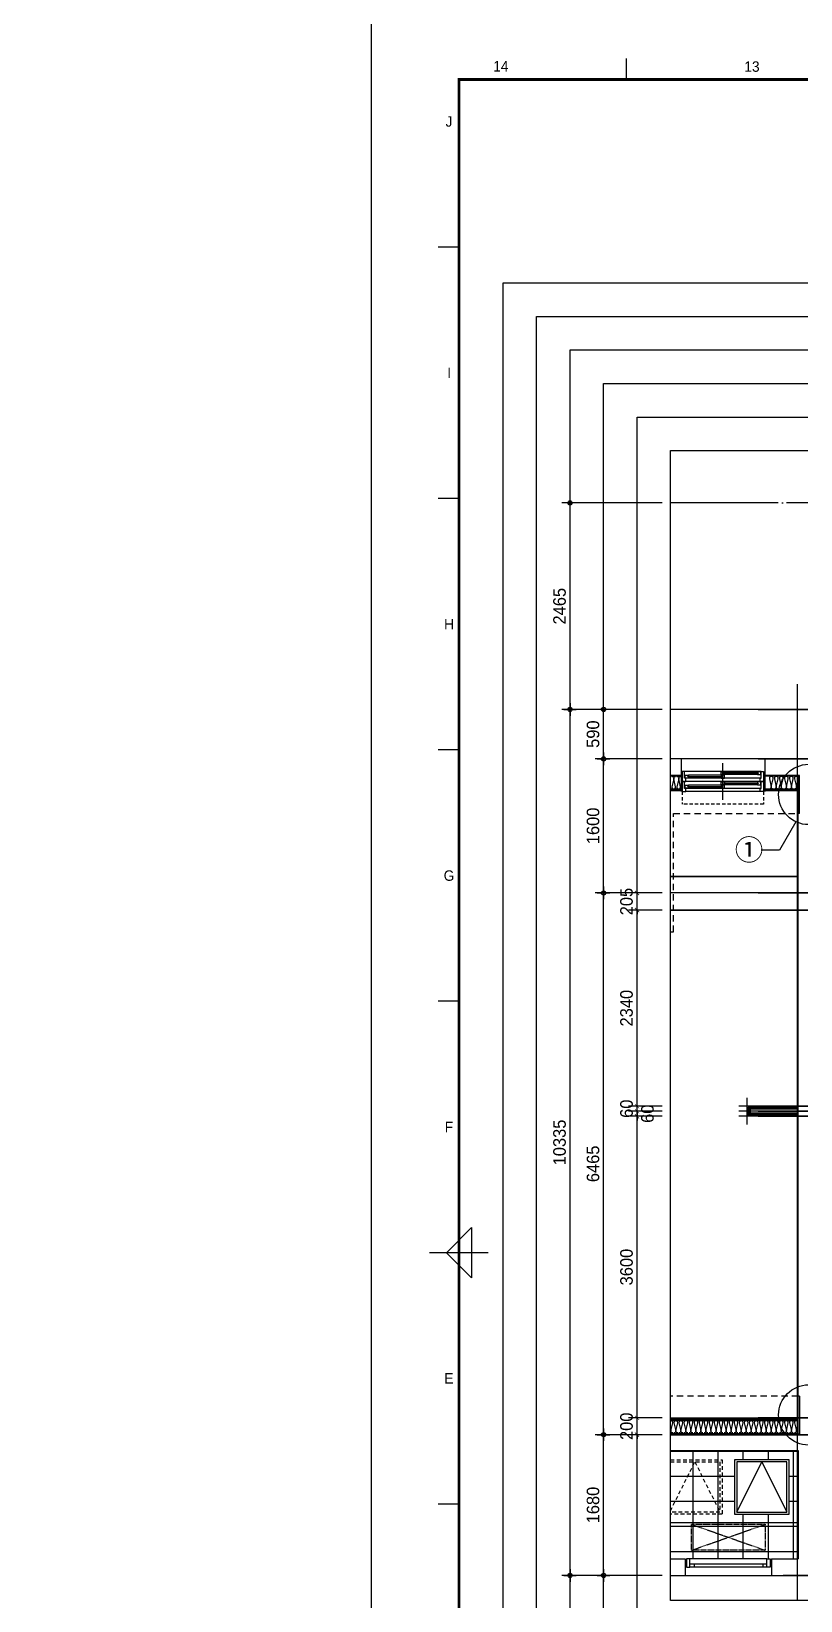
# Model space of a CAD drawing. Header units: millimetres. Extents: x -24416 to 92204, y -190080 to 23760.
# Drawn here: x 46097 to 55285, y -149682 to -130955 of the extents above; entities that cross this region are included whole.
import ezdxf
from ezdxf.enums import TextEntityAlignment as Align
from ezdxf.xclip import XClip

# ---------------------------------------------------------------- set-up
doc = ezdxf.new("R2010")
doc.units = ezdxf.units.MM
doc.header["$LTSCALE"] = 50
doc.header["$XCLIPFRAME"] = 0
for name, pattern in [('AUDIT_D_220706163347-0', [0]), ('CEN', [62, 60, -1, 0, -1]), ('H', [1.3, 0.8, -0.5]), ('HD', [2.5, 1.5, -1]), ('HID', [2.5, 1.5, -1]), ('HIDDEN', [2, 1, -1]), ('xr-101_102동-2F$0$HID', [2.3, 1.5, -0.8])]:
    doc.linetypes.add(name, pattern=pattern)
doc.layers.get('defpoints').update_dxf_attribs({"color": 139})
for name, color, linetype in [('A-ELE8', 8, 'Continuous'), ('A-STEEL', 4, 'Continuous'), ('AA-BORD-FORM', 7, 'Continuous'), ('AA-BORD-TEXT', 3, 'Continuous'), ('AA-XXXX-DIMS', 7, 'Continuous'), ('AA-XXXX-TEXT#LEV', 3, 'Continuous'), ('ARDM', 7, 'Continuous'), ('CEN_CON', 1, 'CEN'), ('CEN_WALL', 12, 'CEN'), ('CONC', 2, 'Continuous'), ('dan1', 7, 'HID'), ('DIM', 7, 'AUDIT_D_220706163347-0'), ('DOOR', 4, 'Continuous'), ('ELE3_CON', 7, 'Continuous'), ('ELEV-ER', 4, 'Continuous'), ('ETC', 6, 'Continuous'), ('INS', 252, 'Continuous'), ('STAIR', 4, 'Continuous'), ('TEXT', 3, 'Continuous'), ('WAL_DRY', 7, 'Continuous'), ('WID', 4, 'Continuous'), ('WIN', 4, 'Continuous'), ('xr-101_102동-2F$0$AA-DWXM-DOOR(PS점검구)', 4, 'xr-101_102동-2F$0$HID'), ('논슬립', 251, 'Continuous'), ('바닥타일', 8, 'Continuous'), ('실명박스', 7, 'AUDIT_D_220706163347-0'), ('점형블럭', 252, 'Continuous'), ('커튼박스', 6, 'Continuous'), ('확장', 8, 'HIDDEN')]:
    doc.layers.add(name, color=color, linetype=linetype)
for name, color, linetype, plot in [('Def-PrintX', 147, 'Continuous', False), ('Defpoint', 135, 'Continuous', False), ('MC', 135, 'Continuous', False), ('xr-101_102동-2F$0$DEFPOINT', 231, 'Continuous', False)]:
    doc.layers.add(name, color=color, linetype=linetype, plot=plot)
doc.styles.add('HAUD01', font='Dotum.ttf')
doc.styles.add('HAUD02', font='Dotum.ttf', dxfattribs={"width": 0.8})
doc.styles.get("Standard").update_dxf_attribs({"font": 'txt', "bigfont": 'whgtxt.shx'})
doc.styles.add('xr-101_102동-2F$0$HAUD01', font='Dotum.ttf')
doc.styles.add('돋움', font='Dotum.ttf')
doc.styles.add('맑은고딕', font='malgun.ttf', dxfattribs={"width": 0.9})
doc.dimstyles.new('DIM-50', dxfattribs={"dimscale": 50, "dimtxt": 3, "dimasz": 1, "dimexe": 2, "dimexo": 2, "dimgap": 1, "dimtad": 1, "dimdec": 0, "dimzin": 0, "dimdsep": 46, "dimtxsty": '맑은고딕', "dimblk1": 'DIMDOT', "dimblk2": 'DIMDOT', "dimsah": 1, "dimcen": 0.09, "dimdle": 2, "dimclrd": 7, "dimclre": 7, "dimclrt": 3, "dimadec": 0, "dimazin": 0, "dimtfac": 1, "dimtdec": 0, "dimtix": 1, "dimtmove": 2, "dimatfit": 3, "dimldrblk": 'DIMDOT', "dimfxl": 1, "dimtolj": 1, "dimtzin": 0, "dimarcsym": 0})
doc.dimstyles.new('MCDIM-50', dxfattribs={"dimscale": 50, "dimtxt": 3, "dimasz": 1, "dimexe": 2, "dimexo": 2, "dimgap": 1, "dimtad": 1, "dimdec": 0, "dimzin": 0, "dimdsep": 46, "dimtxsty": '맑은고딕', "dimblk1": 'ARCHTICK', "dimblk2": 'ARCHTICK', "dimsah": 1, "dimcen": 0.09, "dimdle": 2, "dimclrd": 7, "dimclre": 7, "dimclrt": 3, "dimadec": 0, "dimazin": 0, "dimtfac": 1, "dimtdec": 0, "dimtix": 1, "dimtmove": 2, "dimatfit": 3, "dimldrblk": 'ARCHTICK', "dimfxl": 1, "dimtolj": 1, "dimtzin": 0, "dimarcsym": 0})

# ---------------------------------------------------------------- blocks, each defined once
blk = doc.blocks.new('XR-FORM 청주월명')
at = {"layer": 'AA-BORD-FORM', "color": 2}
for p, q in [((61, 577), (61, 582)), ((21, 537), (16, 537)), ((21, 477), (16, 477)), ((21, 417), (16, 417)), ((21, 357), (16, 357)), ((28, 297), (14, 297)), ((21, 237), (16, 237))]:
    blk.add_line(p, q, dxfattribs=at)
at = {"layer": 'AA-BORD-FORM', "color": 1}
blk.add_lwpolyline([(0, 0), (841, 0), (841, 594), (0, 594)], close=True, dxfattribs=at)
at = {"layer": 'AA-BORD-FORM', "color": 2, "const_width": 0.682}
blk.add_lwpolyline([(21, 17), (21, 577), (821, 577), (821, 17)], close=True, dxfattribs=at)
at = {"layer": 'AA-BORD-FORM', "color": 2}
blk.add_lwpolyline([(24, 291), (18, 297), (24, 303)], close=True, dxfattribs=at)
at = {"layer": 'AA-BORD-TEXT', "color": 7, "style": 'HAUD01'}
for s, p in [('14', (31, 580.17)), ('13', (91, 580.1)), ('J', (18.63, 567)), ('I', (18.67, 507)), ('H', (18.63, 447)), ('G', (18.63, 387)), ('F', (18.61, 327)), ('E', (18.61, 267))]:
    blk.add_text(s, height=2.5, dxfattribs=at).set_placement(p, align=Align.MIDDLE_CENTER)
blk = doc.blocks.new('FSD 계단문 1100')
at = {"layer": 'DOOR'}
for p, q in [((25, 100), (25, 1150)), ((0, 100), (0, 0)), ((25, 100), (0, 100)), ((0, 0), (0, 100)), ((0, 0), (25, 0)), ((55, 100), (25, 100)), ((25, 70), (25, 100)), ((45, 70), (25, 70)), ((45, 30), (25, 0)), ((45, 30), (45, 70)), ((1075, 70), (1055, 70)), ((1055, 70), (1055, 30)), ((1055, 30), (1075, 0)), ((1100, 100), (1075, 100)), ((1075, 100), (1075, 70)), ((1075, 0), (1100, 0)), ((1100, 0), (1100, 100))]:
    blk.add_line(p, q, dxfattribs=at)
at = {"layer": 'DOOR', "color": 8}
for p, q in [((1055, 70), (45, 70)), ((1075, 100), (55, 100))]:
    blk.add_line(p, q, dxfattribs=at)
at = {"layer": 'DOOR'}
blk.add_lwpolyline([(55, 100), (55, 1150), (25, 1150)], dxfattribs=at)
at = {"layer": 'DOOR', "color": 8}
blk.add_arc((23, 98), 1052, 0.0932, 89.9068, dxfattribs=at)
at = {"layer": 'Def-PrintX'}
blk.add_text('FSD 계단문 1100', height=30, dxfattribs=at).set_placement((560, 44), align=Align.MIDDLE)
blk = doc.blocks.new('AW 1000')
at = {"layer": 'defpoints'}
for p, q in [((-10, 150), (-10, 0)), ((1010, 150), (1010, 0))]:
    blk.add_line(p, q, dxfattribs=at)
at = {"layer": 'WIN', "color": 8}
for p, q in [((30, 150), (970, 150)), ((30, 0), (970, 0))]:
    blk.add_line(p, q, dxfattribs=at)
at = {"layer": 'WIN'}
for p, q in [((30, 87), (970, 87)), ((30, 63), (970, 63))]:
    blk.add_line(p, q, dxfattribs=at)
for points in [[(30, 0), (0, 0), (0, 150), (30, 150)], [(1000, 0), (970, 0), (970, 150), (1000, 150)]]:
    blk.add_lwpolyline(points, close=True, dxfattribs=at)
at = {"layer": 'Def-PrintX'}
blk.add_text('AW 1000', height=30, dxfattribs=at).set_placement((128, 28), align=Align.MIDDLE)
blk = doc.blocks.new('STA-1')
at = {"layer": 'STAIR'}
for p, q in [((-3120, -1210), (-3120, 0)), ((-2860, -1210), (-2860, 0)), ((-2600, -1210), (-2600, 0)), ((-2340, -1210), (-2340, 0)), ((-2080, -1210), (-2080, 0)), ((-1820, -1210), (-1820, 0)), ((-1560, -1210), (-1560, 0)), ((-1300, -1210), (-1300, 0)), ((-3120, -605), (-600, -605)), ((-600, -1995), (-600, -605)), ((-3120, -1275), (-3120, -1260)), ((-3120, -1275), (-3120, -1260)), ((-2860, -1275), (-2860, -1260)), ((-2600, -1275), (-2600, -1260)), ((-2340, -1275), (-2340, -1260)), ((-2080, -1275), (-2080, -1260)), ((-1820, -1275), (-1820, -1260)), ((-1560, -1275), (-1560, -1260)), ((-1300, -1275), (-1300, -1260)), ((-3120, -1340), (-3120, -1325)), ((-3120, -1340), (-3120, -1325)), ((-3120, -2600), (-3120, -1390)), ((-2860, -1340), (-2860, -1325)), ((-2860, -2600), (-2860, -1390)), ((-2600, -1340), (-2600, -1325)), ((-2600, -2600), (-2600, -1390)), ((-2340, -1340), (-2340, -1325)), ((-2340, -2600), (-2340, -1390)), ((-2080, -1340), (-2080, -1325)), ((-2080, -2600), (-2080, -1390)), ((-1820, -1340), (-1820, -1325)), ((-1820, -2600), (-1820, -1390)), ((-1560, -1340), (-1560, -1325)), ((-1560, -2600), (-1560, -1390)), ((-1300, -1340), (-1300, -1325)), ((-1300, -2600), (-1300, -1390)), ((-3120, -1995), (-2080, -1995)), ((-1820, -1995), (-600, -1995))]:
    blk.add_line(p, q, dxfattribs=at)
for points in [[(-1200, -1390), (-1200, -1210), (-3220, -1210), (-3220, -1390)], [(-1250, -1340), (-1250, -1260), (-3170, -1260), (-3170, -1340)], [(-1300, -1325), (-1300, -1275), (-3120, -1275), (-3120, -1325)], [(-2080, -1995), (-2148, -1910), (-2148, -1942), (-2087, -1995), (-2148, -2048), (-2148, -2080)], [(-1820, -1995), (-1752, -1910), (-1752, -1942), (-1813, -1995), (-1752, -2048), (-1752, -2080)]]:
    blk.add_lwpolyline(points, close=True, dxfattribs=at)
blk.add_lwpolyline([(-2157, -2768), (-1956, -2019), (-2000, -2008), (-1900, -1982), (-1944, -1971), (-1743, -1222)], dxfattribs=at)
for centre in [(-3120, -605), (-3120, -1995)]:
    blk.add_circle(centre, 50, dxfattribs=at)
at = {"layer": '논슬립'}
for points in [[(-3120, -100), (-3170, -100), (-3170, -1110), (-3120, -1110)], [(-2860, -100), (-2910, -100), (-2910, -1110), (-2860, -1110)], [(-2600, -100), (-2650, -100), (-2650, -1110), (-2600, -1110)], [(-2340, -100), (-2390, -100), (-2390, -1110), (-2340, -1110)], [(-2080, -100), (-2130, -100), (-2130, -1110), (-2080, -1110)], [(-1820, -100), (-1870, -100), (-1870, -1110), (-1820, -1110)], [(-1560, -100), (-1610, -100), (-1610, -1110), (-1560, -1110)], [(-1300, -100), (-1350, -100), (-1350, -1110), (-1300, -1110)], [(-3120, -2500), (-3070, -2500), (-3070, -1490), (-3120, -1490)], [(-2860, -2500), (-2810, -2500), (-2810, -1490), (-2860, -1490)], [(-2600, -2500), (-2550, -2500), (-2550, -1490), (-2600, -1490)], [(-2340, -2500), (-2290, -2500), (-2290, -1490), (-2340, -1490)], [(-2080, -2500), (-2030, -2500), (-2030, -1490), (-2080, -1490)], [(-1820, -2500), (-1770, -2500), (-1770, -1490), (-1820, -1490)], [(-1560, -2500), (-1510, -2500), (-1510, -1490), (-1560, -1490)], [(-1300, -2500), (-1250, -2500), (-1250, -1490), (-1300, -1490)]]:
    blk.add_lwpolyline(points, dxfattribs=at)
blk = doc.blocks.new('ELE_17(비진입)')
at = {"layer": 'CONC', "extrusion": (0, 0, -1)}
for p, q in [((-570, -992), (-570, -1042)), ((570, -992), (570, -1042))]:
    blk.add_line(p, q, dxfattribs=at)
at = {"layer": 'defpoints'}
blk.add_lwpolyline([(-1350, 1558), (1350, 1558), (1350, -992), (-1350, -992)], close=True, dxfattribs=at)
at = {"layer": 'ELEV-ER', "color": 1, "extrusion": (0, 0, -1)}
for p, q in [((0, 1230), (0, -1227)), ((700, 1039), (-700, 1039)), ((-1150, 0), (1150, 0))]:
    blk.add_line(p, q, dxfattribs=at)
at = {"layer": 'ELEV-ER', "extrusion": (0, 0, -1)}
for p, q in [((-550, 1014), (-550, 1064)), ((-550, 1014), (-550, 1064)), ((-475, 1064), (-525, 1064)), ((-525, 1064), (-525, 1014)), ((-475, 1064), (-525, 1064)), ((-525, 1064), (-525, 1014)), ((-525, 1014), (-475, 1014)), ((-525, 1014), (-475, 1014)), ((-500, 964), (-500, 1114)), ((-500, 1114), (500, 1114)), ((500, 964), (-500, 964)), ((-475, 1014), (-475, 1064)), ((-475, 1014), (-475, 1064)), ((475, 1014), (475, 1064)), ((475, 1064), (525, 1064)), ((525, 1014), (475, 1014)), ((500, 1114), (500, 964)), ((525, 1064), (525, 1014)), ((550, 1014), (550, 1064)), ((-950, -899), (900, 851)), ((950, -899), (-900, 851)), ((-1105, 50), (-1105, -50)), ((-1005, 50), (-1005, -50)), ((1005, 50), (1005, -50)), ((1105, 50), (1105, -50)), ((-560, -819), (-560, -699)), ((-500, -699), (-500, -819)), ((500, -819), (500, -699)), ((560, -699), (560, -819)), ((-500, -819), (-560, -819)), ((-560, -819), (-500, -819)), ((560, -819), (500, -819)), ((-570, -992), (-545, -992)), ((-570, -1042), (-555, -1042)), ((-515, -992), (515, -992)), ((-515, -1042), (515, -1042)), ((545, -992), (570, -992)), ((555, -1042), (570, -1042))]:
    blk.add_line(p, q, dxfattribs=at)
for points in [[(950, 901), (950, -899), (-950, -899), (-950, 901)], [(542, -995), (518, -995), (518, -1039), (542, -1039), (542, -1027), (545, -1027), (545, -1042), (515, -1042), (515, -992), (545, -992), (545, -1007), (542, -1007)], [(-542, -995), (-518, -995), (-518, -1039), (-542, -1039), (-542, -1027), (-545, -1027), (-545, -1042), (-515, -1042), (-515, -992), (-545, -992), (-545, -1007), (-542, -1007)]]:
    blk.add_lwpolyline(points, close=True, dxfattribs=at)
blk.add_lwpolyline([(-500, -699), (-900, -699), (-900, 851), (900, 851), (900, -699), (500, -699)], dxfattribs=at)
at = {"layer": 'ELEV-ER'}
for points in [[(-550, -876), (550, -876), (550, -836), (-550, -836)], [(-550, -961), (550, -961), (550, -921), (-550, -921)], [(-555, -1042), (-545, -1042), (-545, -1032), (-555, -1032)], [(555, -1042), (545, -1042), (545, -1032), (555, -1032)]]:
    blk.add_lwpolyline(points, close=True, dxfattribs=at)
at = {"layer": 'defpoints', "extrusion": (0, 0, -1), "style": '맑은고딕', "text_generation_flag": 2, "width": 0.6}
blk.add_text('ELEV-18인승', height=150, dxfattribs=at).set_placement((0, 801), align=Align.TOP_CENTER)
blk = doc.blocks.new('점형블럭 300x300')
at = {"layer": '점형블럭'}
for p, q in [((-150, 150), (-150, -150)), ((150, 150), (-150, 150)), ((150, 150), (150, -150)), ((150, -150), (-150, -150))]:
    blk.add_line(p, q, dxfattribs=at)
for centre in [(-120, 120), (-120, 72), (-120, 24), (-72, 120), (-72, 72), (-72, 24), (-24, 120), (-24, 72), (-24, 24), (24, 120), (24, 72), (24, 24), (72, 120), (72, 72), (72, 24), (120, 120), (120, 72), (120, 24), (-120, -24), (-120, -72), (-120, -120), (-72, -24), (-72, -72), (-72, -120), (-24, -24), (-24, -72), (-24, -120), (24, -24), (24, -72), (24, -120), (72, -24), (72, -72), (72, -120), (120, -24), (120, -72), (120, -120)]:
    blk.add_circle(centre, 20, dxfattribs=at)
blk = doc.blocks.new('AW 900')
at = {"layer": 'defpoints'}
for p, q in [((-150, 920), (0, 920)), ((-150, 0), (0, 0))]:
    blk.add_line(p, q, dxfattribs=at)
at = {"layer": 'WIN', "color": 8}
for p, q in [((-150, 40), (-150, 880)), ((0, 40), (0, 880))]:
    blk.add_line(p, q, dxfattribs=at)
at = {"layer": 'WIN'}
for p, q in [((-87, 40), (-87, 880)), ((-63, 40), (-63, 880))]:
    blk.add_line(p, q, dxfattribs=at)
for points in [[(0, 910), (0, 880), (-150, 880), (-150, 910)], [(0, 40), (0, 10), (-150, 10), (-150, 40)]]:
    blk.add_lwpolyline(points, close=True, dxfattribs=at)
at = {"layer": 'Def-PrintX'}
blk.add_text('AW 900', height=30, rotation=90, dxfattribs=at).set_placement((-28, 138), align=Align.MIDDLE)
blk = doc.blocks.new('A$C6A5147ED')
at = {"layer": 'WID', "color": 9}
for p, q in [((40, 100), (260, 100)), ((40, 0), (260, 0))]:
    blk.add_line(p, q, dxfattribs=at)
at = {"layer": 'WID'}
for p, q in [((40, 80), (260, 80)), ((40, 20), (260, 20))]:
    blk.add_line(p, q, dxfattribs=at)
at = {"layer": 'WID', "color": 6, "elevation": 0}
for points in [[(0, 0), (40, 0), (40, 100), (0, 100)], [(300, 0), (260, 0), (260, 100), (300, 100)]]:
    blk.add_lwpolyline(points, close=True, dxfattribs=at)
blk = doc.blocks.new('A$C38A1636F')
at = {"layer": 'xr-101_102동-2F$0$AA-DWXM-DOOR(PS점검구)'}
for p, q in [((225, 0), (-225, 0)), ((-225, -30), (225, -30))]:
    blk.add_line(p, q, dxfattribs=at)
for points in [[(-250, 0), (-225, 0), (-225, -30), (-250, -30)], [(250, 0), (225, 0), (225, -30), (250, -30)], [(-210, -146), (-217, -117), (217, -1), (225, -30)]]:
    blk.add_lwpolyline(points, close=True, dxfattribs=at)
blk.add_arc((385, -21), 610, 180.8182, 189.0705, dxfattribs=at)
at = {"layer": 'xr-101_102동-2F$0$DEFPOINT', "style": 'xr-101_102동-2F$0$HAUD01'}
blk.add_text('500x1000', height=30, rotation=180, dxfattribs=at).set_placement((-3, 19), align=Align.MIDDLE_CENTER)
blk = doc.blocks.new('CO-106-MF', base_point=(321578, -11663))
at = {"layer": 'A-STEEL'}
for p, q in [((323418, -11663), (323418, -9113)), ((323448, -10033), (323448, -9113)), ((327628, -10033), (327628, -9113)), ((327658, -10063), (327658, -9113)), ((352678, -11663), (352678, -9113)), ((352708, -10033), (352708, -9113)), ((356888, -10033), (356888, -9113)), ((356918, -10063), (356918, -9113)), ((329458, -10063), (329458, -9213)), ((329488, -10033), (329488, -9213)), ((331858, -10033), (331858, -9213)), ((331888, -11663), (331888, -9213)), ((358718, -10063), (358718, -9213)), ((358748, -10033), (358748, -9213)), ((361118, -10033), (361118, -9213)), ((361148, -11663), (361148, -9213)), ((323448, -10033), (327628, -10033)), ((323448, -10063), (327658, -10063)), ((323448, -11663), (323448, -10063)), ((331858, -10063), (329458, -10063)), ((331858, -10033), (329488, -10033)), ((331858, -11663), (331858, -10063)), ((352708, -10033), (356888, -10033)), ((352708, -10063), (356918, -10063)), ((352708, -11663), (352708, -10063)), ((361118, -10063), (358718, -10063)), ((361118, -10033), (358748, -10033)), ((361118, -11663), (361118, -10063))]:
    blk.add_line(p, q, dxfattribs=at)
at = {"layer": 'CEN_CON'}
for p, q in [((332508, -6138), (321958, -6138)), ((322083, -9113), (322083, -6013)), ((327533, -9113), (327533, -6013)), ((329583, -6013), (329583, -9213)), ((332383, -9213), (332383, -6013)), ((361768, -6138), (351218, -6138)), ((351343, -9113), (351343, -6013)), ((356793, -9113), (356793, -6013)), ((358843, -6013), (358843, -9213)), ((361643, -9213), (361643, -6013)), ((332258, -8728), (333398, -8728)), ((361518, -8728), (362658, -8728)), ((327658, -8988), (321958, -8988)), ((323433, -11663), (323433, -8988)), ((327643, -10063), (327643, -8988)), ((356918, -8988), (351218, -8988)), ((352693, -11663), (352693, -8988)), ((356903, -10063), (356903, -8988)), ((329458, -9088), (332508, -9088)), ((329473, -10063), (329473, -9088)), ((331873, -11663), (331873, -9088)), ((358718, -9088), (361768, -9088)), ((358733, -10063), (358733, -9088)), ((361133, -11663), (361133, -9088)), ((323418, -10048), (327658, -10048)), ((331888, -10048), (329458, -10048)), ((352678, -10048), (356918, -10048)), ((361148, -10048), (358718, -10048))]:
    blk.add_line(p, q, dxfattribs=at)
at = {"layer": 'CONC'}
for p, q in [((321958, -8603), (321958, -6013)), ((322408, -6013), (321958, -6013)), ((322408, -6013), (322408, -6263)), ((323328, -6013), (323328, -6263)), ((328048, -6013), (323328, -6013)), ((328048, -6013), (328048, -6263)), ((332508, -6013), (329068, -6013)), ((329068, -6013), (329068, -6263)), ((332508, -8603), (332508, -6013)), ((351218, -8603), (351218, -6013)), ((351668, -6013), (351218, -6013)), ((351668, -6013), (351668, -6263)), ((352588, -6013), (352588, -6263)), ((357308, -6013), (352588, -6013)), ((357308, -6013), (357308, -6263)), ((361768, -6013), (358328, -6013)), ((358328, -6013), (358328, -6263)), ((361768, -8603), (361768, -6013)), ((322208, -8863), (322208, -6263)), ((322408, -6263), (322208, -6263)), ((327408, -6263), (323328, -6263)), ((327408, -7743), (327408, -6263)), ((327658, -7743), (327658, -6263)), ((328048, -6263), (327658, -6263)), ((329068, -6263), (329458, -6263)), ((329458, -6263), (329458, -6993)), ((329708, -7043), (329708, -6263)), ((329708, -6263), (332258, -6263)), ((332258, -6263), (332258, -8963)), ((351468, -8863), (351468, -6263)), ((351668, -6263), (351468, -6263)), ((356668, -6263), (352588, -6263)), ((356668, -7743), (356668, -6263)), ((356918, -7743), (356918, -6263)), ((357308, -6263), (356918, -6263)), ((358328, -6263), (358718, -6263)), ((358718, -6263), (358718, -6993)), ((358968, -7043), (358968, -6263)), ((358968, -6263), (361518, -6263)), ((361518, -6263), (361518, -8963)), ((329658, -7043), (329458, -6993)), ((358918, -7043), (358718, -6993)), ((327658, -7743), (327408, -7743)), ((356918, -7743), (356668, -7743)), ((329658, -8183), (329458, -8233)), ((329458, -8233), (329458, -9213)), ((329708, -8963), (329708, -8183)), ((358918, -8183), (358718, -8233)), ((358718, -8233), (358718, -9213)), ((358968, -8963), (358968, -8183)), ((333098, -8603), (332508, -8603)), ((362358, -8603), (361768, -8603)), ((327658, -8863), (322208, -8863)), ((327658, -9113), (327658, -8863)), ((332258, -8963), (329708, -8963)), ((332508, -9213), (332508, -8853)), ((332508, -8853), (333098, -8853)), ((356918, -8863), (351468, -8863)), ((356918, -9113), (356918, -8863)), ((361518, -8963), (358968, -8963)), ((361768, -9213), (361768, -8853)), ((361768, -8853), (362358, -8853)), ((327658, -9113), (322208, -9113)), ((356918, -9113), (351468, -9113)), ((329458, -9213), (332508, -9213)), ((358718, -9213), (361768, -9213))]:
    blk.add_line(p, q, dxfattribs=at)
at = {"layer": 'ELE3_CON'}
for p, q in [((357308, -6013), (358328, -6013)), ((322408, -6263), (323328, -6263)), ((328048, -6263), (329068, -6263)), ((351668, -6263), (352588, -6263)), ((357308, -6263), (358328, -6263))]:
    blk.add_line(p, q, dxfattribs=at)
at = {"layer": 'WID', "color": 6}
for p, q in [((329458, -6363), (329708, -6363)), ((358718, -6363), (358968, -6363)), ((329708, -6683), (329458, -6683)), ((358968, -6683), (358718, -6683))]:
    blk.add_line(p, q, dxfattribs=at)
for name, p, rotation in [('STA-1', (322208, -8863), 180), ('STA-1', (351468, -8863), 180), ('A$C6A5147ED', (329458, -6373), 270), ('A$C6A5147ED', (358718, -6373), 270)]:
    blk.add_blockref(name, p, dxfattribs=dict(rotation=rotation))
at = {"xscale": -1, "rotation": 270}
for p in [(330699, -7613), (359959, -7613)]:
    blk.add_blockref('ELE_17(비진입)', p, dxfattribs=at)
at = {"layer": 'AA-XXXX-TEXT#LEV'}
for p in [(325553, -10033), (330673, -10033), (354813, -10033), (359933, -10033)]:
    blk.add_blockref('A$C38A1636F', p, dxfattribs=at)
for p, rotation in [((323418, -10863), 90), ((331888, -10863), 270), ((352678, -10863), 90), ((361148, -10863), 270)]:
    blk.add_blockref('A$C38A1636F', p, dxfattribs=dict(at, rotation=rotation))
at = {"layer": 'CONC'}
for p in [(328058, -6163), (357318, -6163)]:
    blk.add_blockref('AW 1000', p, dxfattribs=at)
at = {"layer": 'DOOR', "rotation": 90}
for p in [(327508, -8853), (356768, -8853)]:
    blk.add_blockref('FSD 계단문 1100', p, dxfattribs=at)
at = {"layer": 'WIN', "rotation": 270}
for p in [(322408, -6163), (351668, -6163)]:
    blk.add_blockref('AW 900', p, dxfattribs=at)
at = {"layer": '점형블럭', "extrusion": (0, 0, -1), "zscale": -1, "rotation": 90}
for p in [(-329008, -8388), (-358268, -8388), (-329008, -8688), (-358268, -8688)]:
    blk.add_blockref('점형블럭 300x300', p, dxfattribs=at)
at = {"layer": 'Def-PrintX', "style": 'HAUD02', "width": 0.8}
for s, p in [('AV/PS', (325397, -9608)), ('EPS/TPS', (330199, -9628)), ('AV/PS', (354657, -9608)), ('EPS/TPS', (359459, -9628)), ('PS', (322602, -10752)), ('PS', (332512, -10716)), ('PS', (351862, -10752)), ('PS', (361772, -10716))]:
    blk.add_text(s, height=100, dxfattribs=at).set_placement(p)
blk = doc.blocks.new('실외기창_1000')
at = {"layer": 'WIN', "color": 8}
blk.add_line((960, 100), (40, 100), dxfattribs=at)
at = {"layer": 'WIN'}
for p, q in [((960, 36), (40, 36)), ((960, 0), (40, 0)), ((90, 36), (90, 0)), ((910, 36), (910, 0))]:
    blk.add_line(p, q, dxfattribs=at)
for points in [[(40, 100), (0, 100), (0, 0), (40, 0)], [(960, 100), (1000, 100), (1000, 0), (960, 0)]]:
    blk.add_lwpolyline(points, close=True, dxfattribs=at)
blk = doc.blocks.new('A$C24669fbc')
at = {"layer": 'Defpoint'}
blk.add_lwpolyline([(1650, 850), (0, 850), (0, 0), (1650, 0)], close=True, dxfattribs=at)
at = {"layer": 'ETC', "linetype": 'HD', "ltscale": 0.6}
for points in [[(100, 750), (750, 750), (750, 100), (100, 100)], [(125, 725), (725, 725), (725, 125), (125, 125)]]:
    blk.add_lwpolyline(points, close=True, dxfattribs=at)
at = {"layer": 'ETC', "linetype": 'HD', "ltscale": 10}
for points in [[(1550, 750), (900, 750), (900, 100), (1550, 100)], [(1525, 725), (925, 725), (925, 125), (1525, 125)]]:
    blk.add_lwpolyline(points, close=True, dxfattribs=at)
at = {"layer": 'ETC', "linetype": 'HD', "ltscale": 0.6}
blk.add_lwpolyline([(125, 125), (425, 725), (725, 125)], dxfattribs=at)
at = {"layer": 'ETC', "linetype": 'HD', "ltscale": 10}
blk.add_lwpolyline([(925, 125), (1225, 725), (1525, 125)], dxfattribs=at)
blk = doc.blocks.new('A$C8273e713')
at = {"layer": 'A-ELE8', "linetype": 'HID', "ltscale": 0.1}
for p, q in [((0, 310), (880, 0)), ((0, 0), (880, 310))]:
    blk.add_line(p, q, dxfattribs=at)
blk.add_lwpolyline([(0, 310), (880, 310), (880, 0), (0, 0)], close=True, dxfattribs=at)
blk = doc.blocks.new('WIN_이중창_1000')
at = {"layer": 'Defpoint'}
for p, q in [((-15, 240), (-15, 0)), ((985, 240), (985, 0))]:
    blk.add_line(p, q, dxfattribs=at)
at = {"layer": 'WIN', "color": 8}
for p, q in [((942, 240), (28, 240)), ((465, 196), (73, 196)), ((897, 237), (505, 237)), ((897, 202), (505, 202)), ((930, 158), (40, 158)), ((930, 120), (40, 120)), ((930, 38), (40, 38)), ((930, 0), (40, 0)), ((465, 161), (73, 161)), ((465, 76), (73, 76)), ((465, 41), (73, 41)), ((897, 117), (505, 117)), ((897, 82), (505, 82))]:
    blk.add_line(p, q, dxfattribs=at)
at = {"layer": 'WIN'}
blk.add_line((485, -100), (485, 340), dxfattribs=at)
for points in [[(40, 158), (28, 158), (28, 240), (0, 240), (0, 120), (40, 120), (40, 158)], [(73, 175), (73, 161), (33, 161), (33, 196), (73, 196), (73, 181)], [(505, 216), (505, 202), (465, 202), (465, 237), (505, 237), (505, 222)], [(465, 175), (465, 161), (505, 161), (505, 196), (465, 196), (465, 181)], [(904, 222), (904, 216), (498, 216), (498, 222), (904, 222)], [(897, 216), (897, 202), (937, 202), (937, 237), (897, 237), (897, 222)], [(930, 158), (942, 158), (942, 240), (970, 240), (970, 120), (930, 120), (930, 158)], [(40, 38), (28, 38), (28, 120), (0, 120), (0, 0), (40, 0), (40, 38)], [(73, 55), (73, 41), (33, 41), (33, 76), (73, 76), (73, 61)], [(472, 181), (472, 175), (66, 175), (66, 181), (472, 181)], [(472, 61), (472, 55), (66, 55), (66, 61), (472, 61)], [(505, 96), (505, 82), (465, 82), (465, 117), (505, 117), (505, 102)], [(465, 55), (465, 41), (505, 41), (505, 76), (465, 76), (465, 61)], [(904, 102), (904, 96), (498, 96), (498, 102), (904, 102)], [(897, 96), (897, 82), (937, 82), (937, 117), (897, 117), (897, 102)], [(930, 38), (942, 38), (942, 120), (970, 120), (970, 0), (930, 0), (930, 38)]]:
    blk.add_lwpolyline(points, dxfattribs=at)
blk = doc.blocks.new('insul1')
blk.add_lwpolyline([(0, 0, 0.480617), (0.15, 0.18), (0, 0.82, -1.249969), (0.3, 0.82), (0.15, 0.18, 0.480617), (0.3, 0, 0.480617)], format="xyb")
blk = doc.blocks.new('U-131A(확장)2', base_point=(284085, -82263))
at = {"layer": '바닥타일'}
h = blk.add_hatch(dxfattribs=at)
h.set_pattern_fill('_USER', color=256, scale=300, double=1, pattern_type=0)
h.set_pattern_definition([(0, (0, 0), (0, 300), []), (90, (0, 0), (-300, 2e-14), [])])
h.paths.add_polyline_path([(285275, -80883), (285275, -81533), (284625, -81533), (284625, -80883)], flags=16)
h.paths.add_polyline_path([(284515, -80773), (284515, -82063), (286180, -82063), (286180, -80773)])
h.paths.add_polyline_path([(286300, -80783), (286300, -82063), (288085, -82063), (288085, -80783)])
at = {"layer": 'CEN_CON'}
for p, q in [((283785, -71928), (293675, -71928)), ((283785, -72518), (287125, -72518)), ((286335, -80583), (283785, -80583))]:
    blk.add_line(p, q, dxfattribs=at)
at = {"layer": 'CEN_WALL'}
for p, q in [((283785, -74118), (286555, -74118)), ((283785, -76723), (285225, -76723))]:
    blk.add_line(p, q, dxfattribs=at)
at = {"layer": 'CONC'}
for p, q in [((284085, -72518), (284915, -72518)), ((284915, -72518), (284915, -72718)), ((285915, -72518), (286365, -72518)), ((285915, -72518), (285915, -72718)), ((284502, -72718), (284915, -72718)), ((284502, -73168), (284502, -72718)), ((285915, -72718), (286565, -72718)), ((284502, -73168), (284515, -73168)), ((284515, -80123), (284515, -73168)), ((284502, -80123), (284502, -80573)), ((284502, -80123), (284515, -80123)), ((286300, -80573), (284502, -80573)), ((286300, -80773), (284515, -80773)), ((284515, -80773), (284515, -82063)), ((284835, -82063), (284515, -82063)), ((284835, -82063), (284835, -82263)), ((286180, -82063), (285865, -82063)), ((285865, -82063), (285865, -82263)), ((284835, -82263), (284085, -82263)), ((286300, -82263), (285865, -82263))]:
    blk.add_line(p, q, dxfattribs=at)
at = {"layer": 'dan1'}
for p, q in [((286005, -73168), (284515, -73168)), ((286005, -74583), (286005, -73168)), ((288135, -74583), (286005, -74583)), ((284515, -80123), (288135, -80123))]:
    blk.add_line(p, q, dxfattribs=at)
at = {"layer": 'ELE3_CON'}
for p, q in [((284915, -72518), (285915, -72518)), ((285865, -82263), (284835, -82263))]:
    blk.add_line(p, q, dxfattribs=at)
at = {"layer": 'INS'}
for p, q in [((284515, -72718), (284515, -73168)), ((284515, -72723), (284930, -72723)), ((285900, -72723), (286445, -72723)), ((284515, -72878), (284930, -72878)), ((285900, -72878), (286335, -72878)), ((284515, -80573), (284515, -80123)), ((286315, -80413), (284515, -80413)), ((286315, -80568), (284515, -80568))]:
    blk.add_line(p, q, dxfattribs=at)
at = {"layer": 'MC'}
for p, q in [((284525, -82563), (284525, -71628)), ((283785, -74323), (286555, -74323)), ((285125, -76883), (285125, -76563)), ((283785, -76663), (285225, -76663)), ((283785, -76783), (285225, -76783)), ((288445, -80383), (283785, -80383))]:
    blk.add_line(p, q, dxfattribs=at)
at = {"layer": 'WAL_DRY'}
for p, q in [((284515, -72888), (284930, -72888)), ((284515, -72898), (284930, -72898)), ((285900, -72888), (286325, -72888)), ((285900, -72898), (286315, -72898)), ((284515, -76673), (285115, -76673)), ((284515, -76686), (285103, -76686)), ((284515, -76698), (285090, -76698)), ((284515, -76748), (285090, -76748)), ((284515, -76761), (285103, -76761)), ((284515, -76773), (285115, -76773)), ((285090, -76698), (285090, -76748)), ((285103, -76686), (285103, -76761)), ((285115, -76673), (285115, -76773)), ((286315, -80393), (284515, -80393)), ((286315, -80403), (284515, -80403))]:
    blk.add_line(p, q, dxfattribs=at)
at = {"layer": '커튼박스', "linetype": 'H'}
for p, q in [((284930, -72908), (284930, -73058)), ((285900, -72908), (285900, -73058)), ((284930, -73058), (285900, -73058))]:
    blk.add_line(p, q, dxfattribs=at)
at = {"layer": '확장', "ltscale": 0.5, "const_width": 20, "flags": 128}
for points in [[(284515, -73923), (286315, -73923)], [(284515, -74323), (286315, -74323)]]:
    blk.add_lwpolyline(points, dxfattribs=at)
at = {"xscale": -1}
blk.add_blockref('실외기창_1000', (285850, -82163), dxfattribs=at)
at = {"layer": 'A-ELE8', "linetype": 'HID', "ltscale": 0.1, "xscale": -1}
blk.add_blockref('A$C8273e713', (285790, -81963), dxfattribs=at)
at = {"layer": 'ETC', "linetype": 'HD', "ltscale": 10, "xscale": -1}
blk.add_blockref('A$C24669fbc', (286175, -81633), dxfattribs=at)
at = {"layer": 'INS', "xscale": 150, "yscale": 150, "zscale": 150, "row_count": 1, "row_spacing": 0, "column_spacing": 60}
for p, column_count in [((284515, -72878), 6), ((284515, -80563), 30)]:
    blk.add_blockref('insul1', p, dxfattribs=dict(at, column_count=column_count))
at = {"layer": 'INS', "xscale": 150, "yscale": 150, "zscale": 150, "rotation": 180, "row_count": 1, "column_count": 9, "row_spacing": 0, "column_spacing": 60}
blk.add_blockref('insul1', (286445, -72728), dxfattribs=at)
at = {"layer": 'WIN', "xscale": -1}
blk.add_blockref('WIN_이중창_1000', (285900, -72908), dxfattribs=at)
blk = doc.blocks.new('A$C415C5DAF')
at = {"layer": 'CEN_CON'}
blk.add_line((51832, -154960), (41245, -154960), dxfattribs=at)
blk = doc.blocks.new('DIMDOT')
at = {"layer": 'AA-XXXX-DIMS'}
for p, q in [((-1.5, 0), (1.5, 0)), ((0, -1.5), (0, 1.5))]:
    blk.add_line(p, q, dxfattribs=at)
for radius in [0.5, 0.25]:
    blk.add_circle((0, 0), radius, dxfattribs=at)
blk = doc.blocks.new('*D412')
at = {"layer": 'defpoints', "color": 0, "transparency": 16777216}
for p in [(5864, -171462), (6664, -171462), (6664, -173142)]:
    blk.add_point(p, dxfattribs=at)
at = {"layer": 'DIM', "color": 7, "lineweight": -2, "transparency": 16777216}
for p, q in [((6564, -171462), (5764, -171462)), ((5864, -173092), (5864, -171512)), ((6564, -173142), (5764, -173142))]:
    blk.add_line(p, q, dxfattribs=at)
at = {"layer": 'DIM', "color": 7, "lineweight": -2, "transparency": 16777216, "xscale": 50, "yscale": 50, "zscale": 50}
for p, rotation in [((5864, -171462), 90), ((5864, -173142), 270)]:
    blk.add_blockref('DIMDOT', p, dxfattribs=dict(at, rotation=rotation))
at = {"layer": 'DIM', "color": 3, "transparency": 16777216, "insert": (5739, -172302), "char_height": 150, "attachment_point": 5, "rotation": 90, "style": 'HAUD01'}
blk.add_mtext('\\A1;1680', dxfattribs=at)
blk = doc.blocks.new('*D413')
at = {"layer": 'defpoints', "color": 0, "transparency": 16777216}
for p in [(5864, -164997), (6664, -164997), (6664, -171462)]:
    blk.add_point(p, dxfattribs=at)
at = {"layer": 'DIM', "color": 7, "lineweight": -2, "transparency": 16777216}
for p, q in [((6564, -164997), (5764, -164997)), ((5864, -171412), (5864, -165047)), ((6564, -171462), (5764, -171462))]:
    blk.add_line(p, q, dxfattribs=at)
at = {"layer": 'DIM', "color": 7, "lineweight": -2, "transparency": 16777216, "xscale": 50, "yscale": 50, "zscale": 50}
for p, rotation in [((5864, -164997), 90), ((5864, -171462), 270)]:
    blk.add_blockref('DIMDOT', p, dxfattribs=dict(at, rotation=rotation))
at = {"layer": 'DIM', "color": 3, "transparency": 16777216, "insert": (5739, -168230), "char_height": 150, "attachment_point": 5, "rotation": 90, "style": 'HAUD01'}
blk.add_mtext('\\A1;6465', dxfattribs=at)
blk = doc.blocks.new('*D414')
at = {"layer": 'defpoints', "color": 0, "transparency": 16777216}
for p in [(5864, -163397), (6664, -163397), (6664, -164997)]:
    blk.add_point(p, dxfattribs=at)
at = {"layer": 'DIM', "color": 7, "lineweight": -2, "transparency": 16777216}
for p, q in [((6564, -163397), (5764, -163397)), ((5864, -164947), (5864, -163447)), ((6564, -164997), (5764, -164997))]:
    blk.add_line(p, q, dxfattribs=at)
at = {"layer": 'DIM', "color": 7, "lineweight": -2, "transparency": 16777216, "xscale": 50, "yscale": 50, "zscale": 50}
for p, rotation in [((5864, -163397), 90), ((5864, -164997), 270)]:
    blk.add_blockref('DIMDOT', p, dxfattribs=dict(at, rotation=rotation))
at = {"layer": 'DIM', "color": 3, "transparency": 16777216, "insert": (5739, -164197), "char_height": 150, "attachment_point": 5, "rotation": 90, "style": 'HAUD01'}
blk.add_mtext('\\A1;1600', dxfattribs=at)
blk = doc.blocks.new('*D415')
at = {"layer": 'defpoints', "color": 0, "transparency": 16777216}
for p in [(5864, -162807), (6664, -162807), (6664, -163397)]:
    blk.add_point(p, dxfattribs=at)
at = {"layer": 'DIM', "color": 7, "lineweight": -2, "transparency": 16777216}
for p, q in [((6564, -162807), (5764, -162807)), ((5864, -163347), (5864, -162857)), ((6564, -163397), (5764, -163397))]:
    blk.add_line(p, q, dxfattribs=at)
at = {"layer": 'DIM', "color": 7, "lineweight": -2, "transparency": 16777216, "xscale": 50, "yscale": 50, "zscale": 50}
for p, rotation in [((5864, -162807), 90), ((5864, -163397), 270)]:
    blk.add_blockref('DIMDOT', p, dxfattribs=dict(at, rotation=rotation))
at = {"layer": 'DIM', "color": 3, "transparency": 16777216, "insert": (5739, -163102), "char_height": 150, "attachment_point": 5, "rotation": 90, "style": 'HAUD01'}
blk.add_mtext('\\A1;590', dxfattribs=at)
blk = doc.blocks.new('*D416')
at = {"layer": 'defpoints', "color": 0, "transparency": 16777216}
for p in [(5464, -160342), (6664, -160342), (6664, -162807)]:
    blk.add_point(p, dxfattribs=at)
at = {"layer": 'DIM', "color": 7, "lineweight": -2, "transparency": 16777216}
for p, q in [((6564, -160342), (5364, -160342)), ((5464, -162757), (5464, -160392)), ((6564, -162807), (5364, -162807))]:
    blk.add_line(p, q, dxfattribs=at)
at = {"layer": 'DIM', "color": 7, "lineweight": -2, "transparency": 16777216, "xscale": 50, "yscale": 50, "zscale": 50}
for p, rotation in [((5464, -160342), 90), ((5464, -162807), 270)]:
    blk.add_blockref('DIMDOT', p, dxfattribs=dict(at, rotation=rotation))
at = {"layer": 'DIM', "color": 3, "transparency": 16777216, "insert": (5339, -161575), "char_height": 150, "attachment_point": 5, "rotation": 90, "style": 'HAUD01'}
blk.add_mtext('\\A1;2465', dxfattribs=at)
blk = doc.blocks.new('*D417')
at = {"layer": 'defpoints', "color": 0, "transparency": 16777216}
for p in [(5464, -162807), (6664, -162807), (6664, -173142)]:
    blk.add_point(p, dxfattribs=at)
at = {"layer": 'DIM', "color": 7, "lineweight": -2, "transparency": 16777216}
for p, q in [((6564, -162807), (5364, -162807)), ((5464, -173092), (5464, -162857)), ((6564, -173142), (5364, -173142))]:
    blk.add_line(p, q, dxfattribs=at)
at = {"layer": 'DIM', "color": 7, "lineweight": -2, "transparency": 16777216, "xscale": 50, "yscale": 50, "zscale": 50}
for p, rotation in [((5464, -162807), 90), ((5464, -173142), 270)]:
    blk.add_blockref('DIMDOT', p, dxfattribs=dict(at, rotation=rotation))
at = {"layer": 'DIM', "color": 3, "transparency": 16777216, "insert": (5339, -167975), "char_height": 150, "attachment_point": 5, "rotation": 90, "style": 'HAUD01'}
blk.add_mtext('\\A1;10335', dxfattribs=at)
blk = doc.blocks.new('_ArchTick')
at = {"color": 0, "linetype": 'ByBlock', "const_width": 0.15}
blk.add_lwpolyline([(-0.5, -0.5), (0.5, 0.5)], dxfattribs=at)
blk = doc.blocks.new('*D418')
at = {"layer": 'defpoints', "color": 0, "linetype": 'ByBlock', "transparency": 16777216}
for p in [(6264, -171262), (6664, -171262), (6664, -171462)]:
    blk.add_point(p, dxfattribs=at)
at = {"layer": 'DIM', "color": 7, "linetype": 'ByBlock', "lineweight": -2, "transparency": 16777216}
for p, q in [((6564, -171262), (6164, -171262)), ((6264, -171262), (6264, -171212)), ((6264, -171462), (6264, -171262)), ((6564, -171462), (6164, -171462)), ((6264, -171462), (6264, -171512))]:
    blk.add_line(p, q, dxfattribs=at)
at = {"layer": 'DIM', "color": 7, "linetype": 'ByBlock', "lineweight": -2, "transparency": 16777216, "xscale": 50, "yscale": 50, "zscale": 50}
for p, rotation in [((6264, -171262), 270), ((6264, -171462), 90)]:
    blk.add_blockref('_ArchTick', p, dxfattribs=dict(at, rotation=rotation))
at = {"layer": 'DIM', "color": 3, "linetype": 'ByBlock', "transparency": 16777216, "insert": (6139, -171362), "char_height": 150, "attachment_point": 5, "rotation": 90, "style": 'HAUD01'}
blk.add_mtext('\\A1;200', dxfattribs=at)
blk = doc.blocks.new('*D419')
at = {"layer": 'defpoints', "color": 0, "linetype": 'ByBlock', "transparency": 16777216}
for p in [(6264, -165202), (6664, -165202), (6664, -167542)]:
    blk.add_point(p, dxfattribs=at)
at = {"layer": 'DIM', "color": 7, "linetype": 'ByBlock', "lineweight": -2, "transparency": 16777216}
for p, q in [((6264, -167642), (6264, -165102)), ((6564, -165202), (6164, -165202)), ((6564, -167542), (6164, -167542))]:
    blk.add_line(p, q, dxfattribs=at)
at = {"layer": 'DIM', "color": 7, "linetype": 'ByBlock', "lineweight": -2, "transparency": 16777216, "xscale": 50, "yscale": 50, "zscale": 50}
for p, rotation in [((6264, -165202), 90), ((6264, -167542), 270)]:
    blk.add_blockref('_ArchTick', p, dxfattribs=dict(at, rotation=rotation))
at = {"layer": 'DIM', "color": 3, "linetype": 'ByBlock', "transparency": 16777216, "insert": (6139, -166372), "char_height": 150, "attachment_point": 5, "rotation": 90, "style": 'HAUD01'}
blk.add_mtext('\\A1;2340', dxfattribs=at)
blk = doc.blocks.new('*D420')
at = {"layer": 'defpoints', "color": 0, "linetype": 'ByBlock', "transparency": 16777216}
for p in [(6264, -164997), (6664, -164997), (6664, -165202)]:
    blk.add_point(p, dxfattribs=at)
at = {"layer": 'DIM', "color": 7, "linetype": 'ByBlock', "lineweight": -2, "transparency": 16777216}
for p, q in [((6264, -164997), (6264, -164947)), ((6564, -164997), (6164, -164997)), ((6264, -165202), (6264, -164997)), ((6564, -165202), (6164, -165202)), ((6264, -165202), (6264, -165252))]:
    blk.add_line(p, q, dxfattribs=at)
at = {"layer": 'DIM', "color": 7, "linetype": 'ByBlock', "lineweight": -2, "transparency": 16777216, "xscale": 50, "yscale": 50, "zscale": 50}
for p, rotation in [((6264, -164997), 270), ((6264, -165202), 90)]:
    blk.add_blockref('_ArchTick', p, dxfattribs=dict(at, rotation=rotation))
at = {"layer": 'DIM', "color": 3, "linetype": 'ByBlock', "transparency": 16777216, "insert": (6139, -165100), "char_height": 150, "attachment_point": 5, "rotation": 90, "style": 'HAUD01'}
blk.add_mtext('\\A1;205', dxfattribs=at)
blk = doc.blocks.new('*D818')
at = {"layer": 'defpoints', "color": 0, "linetype": 'ByBlock', "transparency": 16777216}
for p in [(6264, -167662), (6664, -167662), (6664, -171262)]:
    blk.add_point(p, dxfattribs=at)
at = {"layer": 'DIM', "color": 7, "linetype": 'ByBlock', "lineweight": -2, "transparency": 16777216}
for p, q in [((6264, -171362), (6264, -167562)), ((6564, -167662), (6164, -167662)), ((6564, -171262), (6164, -171262))]:
    blk.add_line(p, q, dxfattribs=at)
at = {"layer": 'DIM', "color": 7, "linetype": 'ByBlock', "lineweight": -2, "transparency": 16777216, "xscale": 50, "yscale": 50, "zscale": 50}
for p, rotation in [((6264, -167662), 90), ((6264, -171262), 270)]:
    blk.add_blockref('_ArchTick', p, dxfattribs=dict(at, rotation=rotation))
at = {"layer": 'DIM', "color": 3, "linetype": 'ByBlock', "transparency": 16777216, "insert": (6139, -169462), "char_height": 150, "attachment_point": 5, "rotation": 90, "style": 'HAUD01'}
blk.add_mtext('\\A1;3600', dxfattribs=at)
blk = doc.blocks.new('*D819')
at = {"layer": 'defpoints', "color": 0, "linetype": 'ByBlock', "transparency": 16777216}
for p in [(6264, -167542), (6664, -167542), (6664, -167602)]:
    blk.add_point(p, dxfattribs=at)
at = {"layer": 'DIM', "color": 7, "linetype": 'ByBlock', "lineweight": -2, "transparency": 16777216}
for p, q in [((6564, -167542), (6164, -167542)), ((6564, -167602), (6164, -167602)), ((6264, -167542), (6264, -167492)), ((6264, -167602), (6264, -167542)), ((6264, -167602), (6264, -167652))]:
    blk.add_line(p, q, dxfattribs=at)
at = {"layer": 'DIM', "color": 7, "linetype": 'ByBlock', "lineweight": -2, "transparency": 16777216, "xscale": 50, "yscale": 50, "zscale": 50}
for p, rotation in [((6264, -167542), 270), ((6264, -167602), 90)]:
    blk.add_blockref('_ArchTick', p, dxfattribs=dict(at, rotation=rotation))
at = {"layer": 'DIM', "color": 3, "linetype": 'ByBlock', "transparency": 16777216, "insert": (6139, -167572), "char_height": 150, "attachment_point": 5, "rotation": 90, "style": 'HAUD01'}
blk.add_mtext('\\A1;60', dxfattribs=at)
blk = doc.blocks.new('*D820')
at = {"layer": 'defpoints', "color": 0, "linetype": 'ByBlock', "transparency": 16777216}
for p in [(6664, -167602), (6264, -167662), (6664, -167662)]:
    blk.add_point(p, dxfattribs=at)
at = {"layer": 'DIM', "color": 7, "linetype": 'ByBlock', "lineweight": -2, "transparency": 16777216}
for p, q in [((6564, -167602), (6164, -167602)), ((6264, -167602), (6264, -167552)), ((6264, -167602), (6264, -167662)), ((6564, -167662), (6164, -167662)), ((6264, -167662), (6264, -167712))]:
    blk.add_line(p, q, dxfattribs=at)
at = {"layer": 'DIM', "color": 7, "linetype": 'ByBlock', "lineweight": -2, "transparency": 16777216, "xscale": 50, "yscale": 50, "zscale": 50}
for p, rotation in [((6264, -167602), 270), ((6264, -167662), 90)]:
    blk.add_blockref('_ArchTick', p, dxfattribs=dict(at, rotation=rotation))
at = {"layer": 'DIM', "color": 3, "linetype": 'ByBlock', "transparency": 16777216, "insert": (6389, -167632), "char_height": 150, "attachment_point": 5, "rotation": 90, "style": 'HAUD01'}
blk.add_mtext('\\A1;60', dxfattribs=at)
blk = doc.blocks.new('A$C45F312F6')
at = {"layer": 'ARDM', "color": 3}
blk.add_lwpolyline([(55227, -164147), (55032, -164486), (54815, -164486)], dxfattribs=at)
for centre in [(55382, -163822), (55382, -171227)]:
    blk.add_circle(centre, 360, dxfattribs=at)
at = {"layer": 'TEXT', "style": '돋움'}
blk.add_text('①', height=250, dxfattribs=at).set_placement((54669, -164607), align=Align.CENTER)
blk = doc.blocks.new('DIM-1108')
at = {"layer": 'DIM'}
for base, p1, p2, override, picture, middle in [((5463.7, -160342.4), (6663.7, -162807.4), (6663.7, -160342.4), {"dimtxsty": 'HAUD01'}, '*D416', (5338.6, -161574.9)), ((5463.7, -162807.4), (6663.7, -173142.4), (6663.7, -162807.4), {"dimscale": 50, "dimtxsty": 'HAUD01'}, '*D417', (5338.6, -167974.9)), ((5863.7, -162807.4), (6663.7, -163397.4), (6663.7, -162807.4), {"dimscale": 50, "dimtxsty": 'HAUD01'}, '*D415', (5738.6, -163102.4)), ((5863.7, -163397.4), (6663.7, -164997.4), (6663.7, -163397.4), {"dimscale": 50, "dimtxsty": 'HAUD01'}, '*D414', (5738.6, -164197.4)), ((5863.7, -164997.4), (6663.7, -171462.4), (6663.7, -164997.4), {"dimscale": 50, "dimtxsty": 'HAUD01'}, '*D413', (5738.6, -168229.9)), ((5863.7, -171462.4), (6663.7, -173142.4), (6663.7, -171462.4), {"dimscale": 50, "dimtxsty": 'HAUD01'}, '*D412', (5738.6, -172302.4))]:
    dim = blk.add_linear_dim(base=base, p1=p1, p2=p2, angle=90, dimstyle='DIM-50', override=override, dxfattribs=at)
    dim.commit()
    dim.dimension.update_dxf_attribs({"geometry": picture, "text_midpoint": middle})
at = {"layer": 'DIM', "linetype": 'ByBlock'}
for base, p1, p2, picture, middle in [((6263.7, -164997.4), (6663.7, -165202.4), (6663.7, -164997.4), '*D420', (6138.6, -165099.9)), ((6263.7, -165202.4), (6663.7, -167542.4), (6663.7, -165202.4), '*D419', (6138.6, -166372.4)), ((6263.7, -167542.4), (6663.7, -167602.4), (6663.7, -167542.4), '*D819', (6138.6, -167572.4)), ((6263.7, -167662.4), (6663.7, -171262.4), (6663.7, -167662.4), '*D818', (6138.6, -169462.4)), ((6263.7, -171262.4), (6663.7, -171462.4), (6663.7, -171262.4), '*D418', (6138.6, -171362.4))]:
    dim = blk.add_linear_dim(base=base, p1=p1, p2=p2, angle=90, dimstyle='MCDIM-50', override={"dimtxsty": 'HAUD01'}, dxfattribs=at)
    dim.commit()
    dim.dimension.update_dxf_attribs({"geometry": picture, "text_midpoint": middle})
dim = blk.add_linear_dim(base=(6263.7, -167662.4), p1=(6663.7, -167602.4), p2=(6663.7, -167662.4), angle=270, dimstyle='MCDIM-50', override={"dimtxsty": 'HAUD01'}, dxfattribs=at)
dim.commit()
dim.dimension.update_dxf_attribs({"geometry": '*D820', "text_midpoint": (6389.3, -167632.4), "dimtype": 128})

msp = doc.modelspace()

# ---------------------------------------------------------------- linework, layer by layer
at = {"layer": 'defpoints'}
for points in [[(51731, -133957), (87247, -133957), (87247, -151682), (51731, -151682)], [(52131, -134357), (86847, -134357), (86847, -151282), (52131, -151282)], [(52531, -134757), (86447, -134757), (86447, -150882), (52531, -150882)], [(52931, -135157), (86047, -135157), (86047, -150482), (52931, -150482)], [(53331, -135557), (85647, -135557), (85647, -150082), (53331, -150082)], [(53731, -135957), (85247, -135957), (85247, -149682), (53731, -149682)]]:
    msp.add_lwpolyline(points, close=True, dxfattribs=at)

# ---------------------------------------------------------------- block references
for name, p in [('DIM-1108', (47067, 23760)), ('A$C45F312F6', (0, 23760))]:
    msp.add_blockref(name, p)
at = {"xscale": 50, "yscale": 50, "zscale": 50}
msp.add_blockref('XR-FORM 청주월명', (50154, -160380), dxfattribs=at)
ref = msp.add_blockref('CO-106-MF', (34677, -142107))
XClip(ref).set_block_clipping_path([(340631.7256188359, -19237.9350187937), (372147.7906722794, -5512.9350187937)])
ref = msp.add_blockref('U-131A(확장)2', (55687, -149382), dxfattribs=dict(xscale=-1))
XClip(ref).set_block_clipping_path([(254525.3468844854, -82563.1562753955), (286041.4119379289, -68838.1562753955)])
ref = msp.add_blockref('U-131A(확장)2', (55077, -149382))
XClip(ref).set_block_clipping_path([(282739.2818310418, -82563.1562753955), (314255.3468844853, -68838.1562753955)])
at = {"layer": '실명박스'}
msp.add_blockref('A$C415C5DAF', (12485, 18377), dxfattribs=at)

doc.saveas('drawing.dxf')
